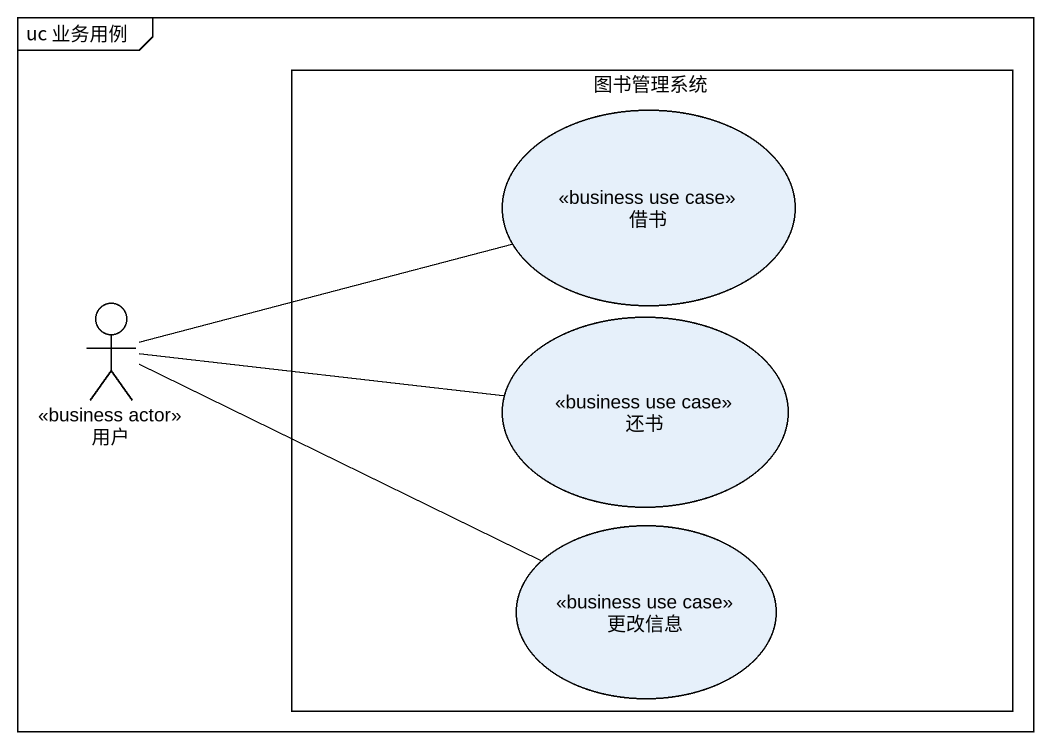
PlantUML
@startuml
mainframe uc 业务用例
rectangle 图书管理系统 {
  usecase 借书 <<business use case>>
  usecase 还书 <<business use case>>
  usecase 更改信息 <<business use case>>
}
actor 用户 <<business actor>>
用户 -right- 借书
用户 -right- 还书
用户 -right- 更改信息
@enduml
